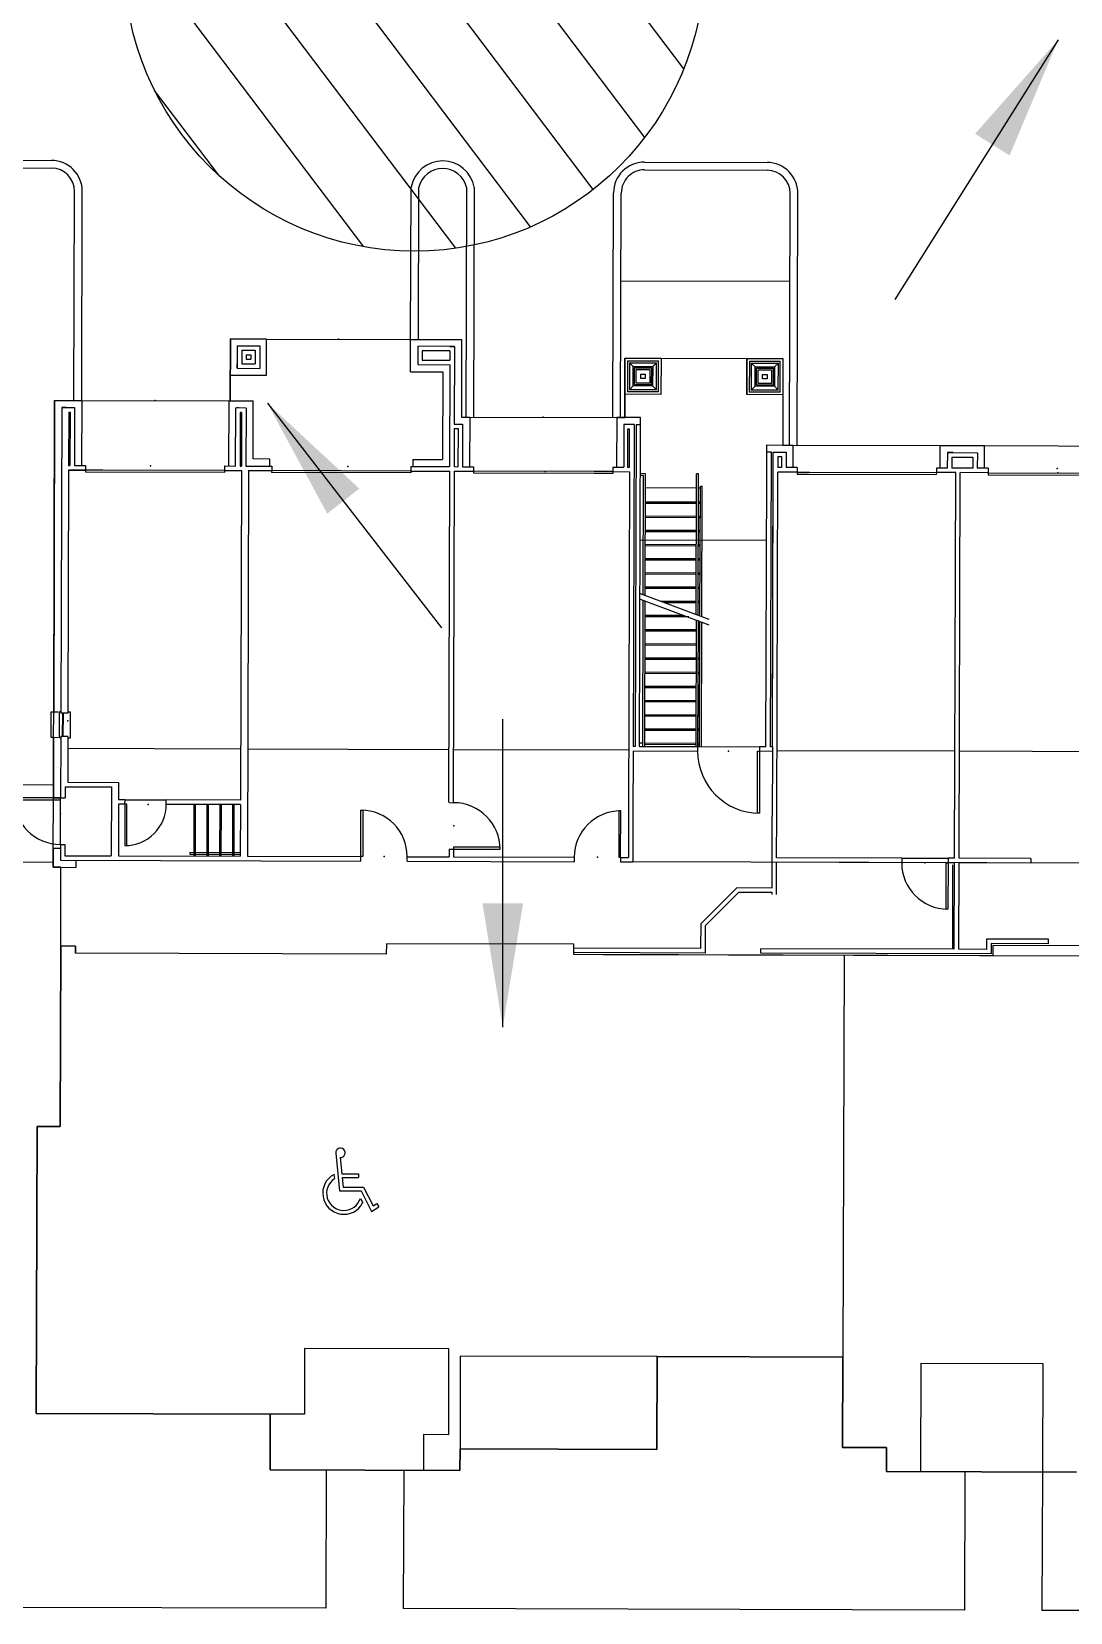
# Model space of a CAD drawing. Header units: feet. Extents: x 26064 to 27719, y 16802 to 28989.
# Drawn here: x 27156.3 to 27223.4, y 17467.3 to 17569.4 of the extents above; entities that cross this region are included whole.
import ezdxf

# ---------------------------------------------------------------- set-up
doc = ezdxf.new("R2010")
doc.units = ezdxf.units.FT
doc.header["$LTSCALE"] = 50
doc.header["$MEASUREMENT"] = 0
doc.header["$PDSIZE"] = -0.5
doc.linetypes.add('HIDDEN', pattern=[0.375, 0.25, -0.125])
for name, color, linetype in [('BUILDING-DOORS-EXT', 2, 'Continuous'), ('BUILDING-INTERIOR', 251, 'Continuous'), ('BUILDINGS', 5, 'Continuous'), ('CURB-B', 4, 'Continuous'), ('CURB-F', 32, 'Continuous'), ('INLET PROTECTION', 1, 'HIDDEN'), ('SD-STRUCTURE', 6, 'Continuous'), ('SIDEWALK', 9, 'Continuous')]:
    doc.layers.add(name, color=color, linetype=linetype)
doc.styles.add('ls80', font='simplex', dxfattribs={"oblique": 15, "height": 4})
doc.dimstyles.new('dim', dxfattribs={"dimtxt": 0.18, "dimasz": 0.16, "dimexe": 0.0625, "dimexo": 0.0625, "dimgap": 0.03, "dimtad": 3, "dimdec": 4, "dimzin": 0, "dimdsep": 46, "dimtxsty": 'ls80', "dimcen": 0.09, "dimclrd": 256, "dimclre": 256, "dimclrt": 256, "dimaunit": 1, "dimadec": 4, "dimazin": 0, "dimtfac": 1, "dimtdec": 4, "dimtofl": 0, "dimtmove": 2, "dimatfit": 3, "dimfxl": 0, "dimtolj": 1, "dimtzin": 0, "dimlwd": -1, "dimlwe": -1, "dimarcsym": 0})

# ---------------------------------------------------------------- blocks, each defined once
blk = doc.blocks.new('HCSYMBOL')
at = {"layer": 'BUILDING-INTERIOR', "ltscale": 3}
for p, q in [((-6.3, 30.9, -0.7), (-3.3, 1.7, -0.7)), ((-2.9, 27.7, -0.7), (-1.7, 15.1, -0.7)), ((-7.7, 14.5, -0.7), (-7.3, 11.3, -0.7)), ((-1.7, 15.1, -0.7), (11.2, 15.1, -0.7)), ((11.2, 15.1, -0.7), (11.2, 12.1, -0.7)), ((-3.3, 1.7, -0.7), (13.3, 1.7, -0.7)), ((-1.4, 12.1, -0.7), (-0.6, 4.7, -0.7)), ((-1.4, 12.1, -0.7), (11.2, 12.1, -0.7)), ((-0.6, 4.7, -0.7), (15.1, 4.7, -0.7)), ((13.3, 1.7, -0.7), (21.4, -14.2, -0.7)), ((15.1, 4.7, -0.7), (22.6, -9.9, -0.7)), ((12.8, -4, -0.7), (14.6, -7.6, -0.7)), ((21.4, -14.2, -0.7), (27.2, -10.6, -0.7)), ((22.6, -9.9, -0.7), (25.6, -8.1, -0.7)), ((25.6, -8.1, -0.7), (27.2, -10.6, -0.7))]:
    blk.add_line(p, q, dxfattribs=at)
for centre, radius, start, end in [((-2.7, 31.3, -0.7), 3.64, 264.2917, 185.7083), ((-2.7, 31.3, -0.7), 3.64, 264.2917, 185.7083), ((0, 0, -0.7), 16.4, 117.7581, 332.5132), ((0, 0, -0.7), 13.4, 123.044, 342.5456)]:
    blk.add_arc(centre, radius, start, end, dxfattribs=at)

msp = doc.modelspace()

# ---------------------------------------------------------------- hatches: boundary and pattern name
at = {"layer": 'INLET PROTECTION', "linetype": 'Continuous'}
h = msp.add_hatch(dxfattribs=at)
h.set_pattern_fill('ANSI31', scale=37.499998, angle=262.0889784, style=0)
h.set_pattern_definition([(307.088978, (51292.028, -5690.7387), (3.7392183, 2.82681806), [])])
edge = h.paths.add_edge_path()
edge.add_arc((27181.03979, 17573.98744), 18.75, 0, 360)

# ---------------------------------------------------------------- linework, layer by layer
at = {"layer": 'BUILDING-DOORS-EXT', "color": 7}
for p, q in [((27155.18116, 17519.81042), (27158.17995, 17519.80167)), ((27158.18032, 17519.92661), (27155.18153, 17519.93537))]:
    msp.add_line(p, q, dxfattribs=at)
msp.add_arc((27158.18032, 17519.92661), 2.9988, 179.8327778, 269.8327778, dxfattribs=at)
at = {"layer": 'BUILDING-INTERIOR', "color": 7, "ltscale": 12}
for p, q in [((27169.15172, 17547.2386), (27169.15853, 17549.57104)), ((27171.49096, 17549.56423), (27169.15853, 17549.57104)), ((27169.59458, 17549.13243), (27169.59033, 17547.67465)), ((27169.59458, 17549.13243), (27169.59415, 17548.98664)), ((27169.59458, 17549.13243), (27169.88615, 17549.13158)), ((27169.59458, 17549.13243), (27171.05235, 17549.12817)), ((27171.05235, 17549.12817), (27171.0481, 17547.6704)), ((27171.48415, 17547.23179), (27171.49096, 17549.56423)), ((27180.79381, 17547.45449), (27180.79989, 17549.53702)), ((27180.79989, 17549.53702), (27184.09023, 17549.52742)), ((27181.25677, 17549.09839), (27181.2533, 17547.91135)), ((27183.6309, 17549.09146), (27181.25677, 17549.09839)), ((27183.33935, 17549.09231), (27183.6309, 17549.09146)), ((27183.6309, 17549.09146), (27183.61627, 17544.07257)), ((27183.6309, 17549.09146), (27183.63005, 17548.79991)), ((27184.09023, 17549.52742), (27184.07565, 17544.52934)), ((27169.59033, 17547.67465), (27169.59118, 17547.96621)), ((27169.88528, 17548.84002), (27169.88273, 17547.96536)), ((27169.88273, 17547.96536), (27170.75739, 17547.96281)), ((27169.88528, 17548.84002), (27170.75994, 17548.83747)), ((27170.17599, 17548.54762), (27170.17514, 17548.25606)), ((27170.17514, 17548.25606), (27170.46669, 17548.25521)), ((27170.17599, 17548.54762), (27170.46754, 17548.54676)), ((27170.46754, 17548.54676), (27170.46669, 17548.25521)), ((27170.75994, 17548.83747), (27170.75739, 17547.96281)), ((27181.2533, 17547.91135), (27183.33588, 17547.90529)), ((27181.54747, 17548.80598), (27181.54571, 17548.20205)), ((27181.54571, 17548.20205), (27183.33673, 17548.19682)), ((27183.3385, 17548.80076), (27181.54747, 17548.80598)), ((27183.33588, 17547.90529), (27183.3167, 17541.32448)), ((27183.3385, 17548.80076), (27183.33673, 17548.19682)), ((27194.63857, 17545.99801), (27194.64538, 17548.33045)), ((27194.64538, 17548.33045), (27194.63857, 17545.99801)), ((27194.64538, 17548.33045), (27196.97781, 17548.32364)), ((27194.81149, 17548.16336), (27194.80566, 17546.16414)), ((27194.81149, 17548.16336), (27196.8107, 17548.15753)), ((27194.93608, 17548.03805), (27194.93098, 17546.28872)), ((27194.93608, 17548.03805), (27196.68541, 17548.03295)), ((27195.18526, 17547.78741), (27194.93608, 17548.03805)), ((27196.43478, 17547.78377), (27196.68541, 17548.03295)), ((27196.6803, 17546.28361), (27196.68541, 17548.03295)), ((27196.80489, 17546.1583), (27196.81073, 17548.15753)), ((27196.97781, 17548.32364), (27196.97101, 17545.99121)), ((27196.97781, 17548.32366), (27202.51739, 17548.30749)), ((27202.51058, 17545.97504), (27202.51739, 17548.30748)), ((27202.51739, 17548.30748), (27202.51058, 17545.97504)), ((27202.51739, 17548.30748), (27204.84982, 17548.30067)), ((27202.6835, 17548.14039), (27202.67767, 17546.14117)), ((27202.6835, 17548.14039), (27204.68271, 17548.13455)), ((27202.80809, 17548.01507), (27202.80298, 17546.26575)), ((27202.80809, 17548.01507), (27204.55742, 17548.00997)), ((27203.05726, 17547.76444), (27202.80809, 17548.01507)), ((27204.30678, 17547.76079), (27204.55742, 17548.00997)), ((27204.55231, 17546.26064), (27204.55742, 17548.00997)), ((27204.6769, 17546.13532), (27204.68273, 17548.13455)), ((27204.84982, 17548.30067), (27204.84301, 17545.96823)), ((27169.15172, 17547.2386), (27171.48415, 17547.23179)), ((27169.59033, 17547.67465), (27171.0481, 17547.6704)), ((27180.79381, 17547.45449), (27182.87632, 17547.44841)), ((27182.87632, 17547.44841), (27182.85979, 17541.78395)), ((27195.18161, 17546.53789), (27195.18526, 17547.78741)), ((27195.18526, 17547.78741), (27196.43478, 17547.78377)), ((27195.26515, 17546.62095), (27195.26831, 17547.70387)), ((27195.26831, 17547.70387), (27196.35123, 17547.70071)), ((27195.36958, 17546.72477), (27195.37214, 17547.59944)), ((27195.37214, 17547.59944), (27196.2468, 17547.59688)), ((27195.66199, 17547.01548), (27195.66284, 17547.30703)), ((27195.95354, 17547.01463), (27195.66199, 17547.01548)), ((27195.66284, 17547.30703), (27195.95439, 17547.30618)), ((27195.95439, 17547.30618), (27195.95354, 17547.01463)), ((27196.2468, 17547.59688), (27196.24425, 17546.72222)), ((27196.35123, 17547.70071), (27196.34807, 17546.61779)), ((27196.43478, 17547.78377), (27196.43113, 17546.53425)), ((27203.05362, 17546.51492), (27203.05726, 17547.76444)), ((27203.05726, 17547.76444), (27204.30678, 17547.76079)), ((27203.13716, 17546.59798), (27203.14032, 17547.68089)), ((27203.14032, 17547.68089), (27204.22324, 17547.67773)), ((27203.24159, 17546.7018), (27203.24414, 17547.57646)), ((27203.24414, 17547.57646), (27204.11881, 17547.57391)), ((27203.534, 17546.9925), (27203.53485, 17547.28406)), ((27203.82555, 17546.99165), (27203.534, 17546.9925)), ((27203.53485, 17547.28406), (27203.8264, 17547.28321)), ((27203.8264, 17547.28321), (27203.82555, 17546.99165)), ((27204.11881, 17547.57391), (27204.11626, 17546.69925)), ((27204.22324, 17547.67773), (27204.22008, 17546.59482)), ((27204.30678, 17547.76079), (27204.30314, 17546.51127)), ((27194.63857, 17545.99801), (27194.63419, 17544.49859)), ((27196.97101, 17545.99121), (27194.63857, 17545.99801)), ((27196.80489, 17546.1583), (27194.80566, 17546.16413)), ((27195.18161, 17546.53789), (27194.93098, 17546.28872)), ((27196.6803, 17546.28361), (27194.93098, 17546.28871)), ((27196.43113, 17546.53425), (27195.18161, 17546.53789)), ((27196.34807, 17546.61779), (27195.26515, 17546.62095)), ((27196.24425, 17546.72222), (27195.36958, 17546.72477)), ((27196.43113, 17546.53425), (27196.6803, 17546.28361)), ((27204.84301, 17545.96823), (27202.51058, 17545.97504)), ((27204.6769, 17546.13532), (27202.67767, 17546.14116)), ((27203.05362, 17546.51492), (27202.80298, 17546.26575)), ((27204.55231, 17546.26064), (27202.80298, 17546.26574)), ((27204.30314, 17546.51127), (27203.05362, 17546.51492)), ((27204.22008, 17546.59482), (27203.13716, 17546.59798)), ((27204.11626, 17546.69925), (27203.24159, 17546.7018)), ((27204.30314, 17546.51127), (27204.55231, 17546.26064)), ((27204.84301, 17545.96823), (27204.83353, 17542.7195)), ((27157.7958, 17545.14754), (27157.73843, 17525.48845)), ((27157.79714, 17545.6057), (27157.79058, 17543.35651)), ((27157.79714, 17545.6057), (27159.54643, 17545.6006)), ((27158.25396, 17545.14621), (27158.19634, 17525.40379)), ((27158.54554, 17545.14536), (27158.25386, 17545.14621)), ((27158.25396, 17545.14621), (27159.08698, 17545.14378)), ((27158.71129, 17544.85332), (27158.7012, 17541.3963)), ((27158.71129, 17544.85332), (27158.79457, 17544.85307)), ((27158.79457, 17544.85307), (27158.78448, 17541.39606)), ((27159.08698, 17545.14378), (27159.07603, 17541.39521)), ((27159.54643, 17545.6006), (27159.53415, 17541.39387)), ((27169.04249, 17545.57288), (27169.03021, 17541.36615)), ((27169.04249, 17545.57288), (27170.62542, 17545.56826)), ((27169.48837, 17541.36482), (27169.49931, 17545.11339)), ((27170.16593, 17545.11144), (27169.49931, 17545.11339)), ((27169.70787, 17545.11278), (27169.58286, 17545.11315)), ((27169.79002, 17544.82098), (27169.77993, 17541.36397)), ((27169.87352, 17544.82074), (27169.79002, 17544.82098)), ((27169.87352, 17544.82074), (27169.86343, 17541.36373)), ((27170.16593, 17545.11144), (27170.15499, 17541.36287)), ((27170.61448, 17541.81969), (27170.62542, 17545.56826)), ((27183.61626, 17544.07257), (27184.1577, 17544.07099)), ((27184.07565, 17544.52934), (27184.6172, 17544.52776)), ((27184.1577, 17544.07099), (27184.14968, 17541.32205)), ((27184.6172, 17544.52776), (27184.60784, 17541.32069)), ((27194.11355, 17544.50004), (27194.10419, 17541.29298)), ((27194.11357, 17544.50011), (27194.10421, 17541.29301)), ((27195.65465, 17544.49561), (27194.11357, 17544.50011)), ((27194.57039, 17544.04062), (27194.56239, 17541.29168)), ((27195.23682, 17544.03867), (27194.57039, 17544.04062)), ((27195.23682, 17544.03867), (27195.17617, 17523.2551)), ((27195.23682, 17544.03865), (27195.17617, 17523.2551)), ((27195.23683, 17544.03867), (27195.23598, 17543.74712)), ((27195.23683, 17544.03867), (27195.23682, 17544.03869)), ((27195.36174, 17544.03831), (27195.30112, 17523.25473)), ((27195.36174, 17544.03831), (27195.65332, 17544.03746)), ((27195.59269, 17523.25388), (27195.65332, 17544.03746)), ((27195.65332, 17544.03746), (27195.65465, 17544.49561)), ((27183.61542, 17543.78102), (27183.60825, 17541.32363)), ((27183.61541, 17543.78101), (27183.86531, 17543.78029)), ((27183.86531, 17543.78029), (27183.85809, 17541.3229)), ((27194.81945, 17543.74834), (27194.81228, 17541.29095)), ((27194.94441, 17543.74797), (27194.81945, 17543.74834)), ((27194.93724, 17541.29058), (27194.94441, 17543.74797)), ((27171.69741, 17541.81653), (27170.61448, 17541.81969)), ((27171.69607, 17541.35837), (27171.69741, 17541.81653)), ((27180.94386, 17541.78954), (27180.94252, 17541.33139)), ((27180.94386, 17541.78954), (27182.85979, 17541.78395)), ((27203.80775, 17540.88984), (27203.81176, 17542.26433)), ((27203.81176, 17542.26433), (27203.8131, 17542.7225)), ((27204.10331, 17542.26348), (27203.81176, 17542.26433)), ((27203.8131, 17542.7225), (27205.52043, 17542.71748)), ((27204.04779, 17523.2292), (27204.10331, 17542.26348)), ((27204.17274, 17523.22884), (27204.22826, 17542.26312)), ((27204.22826, 17542.26312), (27205.06094, 17542.26067)), ((27204.51898, 17541.97069), (27204.5169, 17541.26264)), ((27204.51898, 17541.97069), (27204.76853, 17541.96996)), ((27204.76853, 17541.96996), (27204.76647, 17541.26191)), ((27205.06094, 17542.26067), (27205.05802, 17541.26106)), ((27205.51618, 17541.25972), (27205.52043, 17542.71748)), ((27215.01266, 17541.23192), (27215.01699, 17542.68966)), ((27215.01699, 17542.68966), (27217.87002, 17542.68134)), ((27215.47381, 17542.23028), (27215.47089, 17541.23065)), ((27215.84867, 17542.22919), (27215.47381, 17542.23028)), ((27215.5571, 17542.23004), (27215.84867, 17542.22919)), ((27215.76451, 17541.93787), (27215.76245, 17541.2298)), ((27215.76451, 17541.93787), (27217.11829, 17541.93392)), ((27215.84867, 17542.22919), (27217.4107, 17542.22463)), ((27217.11829, 17541.93392), (27217.11623, 17541.22585)), ((27217.4107, 17542.22463), (27217.40778, 17541.225)), ((27217.86577, 17541.22359), (27217.87002, 17542.68134)), ((27158.70035, 17541.10474), (27158.6545, 17525.40246)), ((27158.70033, 17541.10475), (27159.78309, 17541.10159)), ((27160.9072, 17541.0983), (27158.70033, 17541.10474)), ((27158.7012, 17541.3963), (27158.78448, 17541.39606)), ((27159.07603, 17541.39521), (27159.78394, 17541.39314)), ((27159.78309, 17541.10159), (27159.78273, 17540.97664)), ((27168.77921, 17540.95038), (27159.78273, 17540.97664)), ((27159.78394, 17541.39314), (27159.78309, 17541.10159)), ((27168.77957, 17541.07533), (27159.78309, 17541.10159)), ((27168.77957, 17541.07533), (27168.77921, 17540.95038)), ((27168.78042, 17541.36689), (27168.77957, 17541.07533)), ((27168.77957, 17541.07533), (27169.86268, 17541.07217)), ((27168.78042, 17541.36689), (27169.48837, 17541.36482)), ((27169.77993, 17541.36397), (27169.86343, 17541.36373)), ((27169.86268, 17541.07217), (27169.80061, 17519.78869)), ((27170.15499, 17541.36287), (27171.82112, 17541.35801)), ((27170.32084, 17541.07083), (27170.24815, 17516.16375)), ((27170.32084, 17541.07083), (27171.82026, 17541.06646)), ((27171.82026, 17541.06646), (27171.8199, 17540.94151)), ((27180.81644, 17540.91525), (27171.8199, 17540.94151)), ((27171.82112, 17541.35801), (27171.82026, 17541.06646)), ((27180.81681, 17541.0402), (27171.82026, 17541.06646)), ((27180.81681, 17541.0402), (27180.81644, 17540.91525)), ((27180.81766, 17541.33175), (27180.81681, 17541.0402)), ((27180.81681, 17541.0402), (27183.31587, 17541.03293)), ((27180.81766, 17541.33175), (27183.3167, 17541.32448)), ((27183.31587, 17541.03293), (27183.25341, 17519.62448)), ((27183.60742, 17541.03208), (27183.54497, 17519.62363)), ((27183.60742, 17541.03208), (27184.85694, 17541.02843)), ((27183.60825, 17541.32363), (27183.85809, 17541.3229)), ((27184.14968, 17541.32205), (27184.85779, 17541.31998)), ((27184.85694, 17541.02843), (27184.85658, 17540.90348)), ((27192.65664, 17540.88071), (27184.85658, 17540.90348)), ((27184.85779, 17541.31998), (27184.85694, 17541.02843)), ((27192.657, 17541.00566), (27184.85694, 17541.02843)), ((27193.85239, 17540.87724), (27192.65664, 17540.88073)), ((27193.85275, 17541.00219), (27192.657, 17541.00568)), ((27193.85275, 17541.00219), (27193.85239, 17540.87724)), ((27193.8536, 17541.29375), (27193.85275, 17541.00219)), ((27193.85275, 17541.00219), (27194.9364, 17540.99903)), ((27193.8536, 17541.29375), (27194.56239, 17541.29168)), ((27194.81228, 17541.29095), (27194.93724, 17541.29058)), ((27194.9364, 17540.99903), (27194.87157, 17518.77831)), ((27195.85202, 17540.74654), (27195.64372, 17540.74715)), ((27195.97733, 17540.87113), (27195.64408, 17540.8721)), ((27195.82956, 17533.04985), (27195.85202, 17540.74654)), ((27195.95438, 17533.00211), (27195.97733, 17540.87113)), ((27199.24127, 17531.79228), (27199.26773, 17540.86153)), ((27199.39268, 17540.86116), (27199.26773, 17540.86153)), ((27199.36608, 17531.74453), (27199.39268, 17540.86116)), ((27203.75624, 17523.23006), (27203.80775, 17540.88984)), ((27204.17274, 17523.22884), (27204.22389, 17540.76366)), ((27204.45122, 17518.75035), (27204.51605, 17540.97109)), ((27205.76489, 17540.96744), (27204.51605, 17540.97109)), ((27204.76647, 17541.26191), (27204.5169, 17541.26264)), ((27205.76574, 17541.25899), (27205.05802, 17541.26106)), ((27205.76489, 17540.96744), (27205.76452, 17540.84249)), ((27205.76452, 17540.84249), (27206.54067, 17540.84022)), ((27205.76574, 17541.25899), (27205.76489, 17540.96744)), ((27205.76489, 17540.96744), (27206.56871, 17540.96509)), ((27206.54067, 17540.84021), (27214.76094, 17540.81621)), ((27206.54103, 17540.96516), (27214.7613, 17540.94117)), ((27214.7613, 17540.94117), (27214.76094, 17540.81621)), ((27214.76215, 17541.23272), (27214.7613, 17540.94117)), ((27216.01162, 17540.93752), (27214.7613, 17540.94117)), ((27215.47089, 17541.23065), (27214.76215, 17541.23272)), ((27217.11623, 17541.22585), (27215.76245, 17541.2298)), ((27215.93895, 17516.03043), (27216.01162, 17540.93752)), ((27216.23051, 17516.02957), (27216.30319, 17540.93667)), ((27218.11435, 17540.93138), (27216.30317, 17540.93667)), ((27218.1152, 17541.22293), (27217.40778, 17541.225)), ((27218.11435, 17540.93138), (27218.11399, 17540.80643)), ((27218.11399, 17540.80643), (27227.11053, 17540.78017)), ((27218.1152, 17541.22293), (27218.11435, 17540.93138)), ((27218.11435, 17540.93138), (27227.11089, 17540.90512)), ((27199.26506, 17539.94521), (27195.97466, 17539.95482)), ((27199.51496, 17539.94448), (27199.39001, 17539.94485)), ((27199.4909, 17531.69679), (27199.51532, 17540.06944)), ((27199.51532, 17540.06944), (27199.64028, 17540.06907)), ((27199.61572, 17531.64904), (27199.64028, 17540.06907)), ((27199.26239, 17539.0289), (27195.97198, 17539.0385)), ((27199.51228, 17539.02817), (27199.38734, 17539.02854)), ((27199.25971, 17538.11259), (27195.96931, 17538.12219)), ((27199.50961, 17538.11186), (27199.38466, 17538.11222)), ((27199.25704, 17537.19627), (27195.96663, 17537.20587)), ((27199.50694, 17537.19554), (27199.38199, 17537.19591)), ((27199.25436, 17536.27996), (27195.96396, 17536.28956)), ((27199.50426, 17536.27923), (27199.37931, 17536.27959)), ((27199.25169, 17535.36364), (27195.96129, 17535.37324)), ((27199.50159, 17535.36291), (27199.37665, 17535.36328)), ((27199.24902, 17534.44733), (27195.95861, 17534.45693)), ((27199.49892, 17534.4466), (27199.37397, 17534.44696)), ((27199.24634, 17533.53101), (27195.95594, 17533.54062)), ((27199.24367, 17532.6147), (27196.94968, 17532.62139)), ((27199.49358, 17532.61397), (27199.36862, 17532.61433)), ((27199.49624, 17533.53028), (27199.3713, 17533.53065)), ((27157.56696, 17523.82291), (27157.57183, 17525.48893)), ((27157.57183, 17525.48893), (27157.73843, 17525.48845)), ((27157.73843, 17525.48845), (27158.02998, 17525.4876)), ((27158.10842, 17523.82131), (27158.11328, 17525.48734)), ((27158.19659, 17525.48709), (27158.11328, 17525.48734)), ((27158.65474, 17525.48576), (27158.82135, 17525.48527)), ((27158.81648, 17523.81924), (27158.82135, 17525.48527)), ((27158.6545, 17525.40246), (27158.19634, 17525.40379)), ((27158.31692, 17523.904), (27158.32129, 17525.40343)), ((27158.35857, 17523.90388), (27158.36294, 17525.40331)), ((27157.73357, 17523.82242), (27157.56696, 17523.82291)), ((27157.73357, 17523.82242), (27157.72214, 17519.90727)), ((27158.02512, 17523.82157), (27157.73357, 17523.82242)), ((27158.19172, 17523.82107), (27158.10842, 17523.82131)), ((27158.19199, 17523.90437), (27158.18038, 17519.92661)), ((27158.65012, 17523.90303), (27158.19197, 17523.90437)), ((27158.65012, 17523.90303), (27158.64149, 17520.94583)), ((27158.64988, 17523.81973), (27158.81648, 17523.81924)), ((27169.8102, 17523.07908), (27158.6478, 17523.11166)), ((27183.26337, 17523.03984), (27170.26832, 17523.07775)), ((27194.8839, 17523.00592), (27183.55493, 17523.03899)), ((27195.17532, 17522.96354), (27195.1631, 17518.77746)), ((27195.17532, 17522.96354), (27199.34047, 17522.95139)), ((27195.30112, 17523.25473), (27195.17617, 17523.2551)), ((27195.59267, 17523.25388), (27199.34132, 17523.24294)), ((27199.34132, 17523.24294), (27199.34047, 17522.95139)), ((27199.34127, 17523.24294), (27203.33976, 17523.23127)), ((27199.34132, 17523.24294), (27199.34132, 17523.24294)), ((27203.2023, 17518.94162), (27203.21397, 17522.94008)), ((27203.21397, 17522.94008), (27203.33892, 17522.93972)), ((27203.33892, 17522.93972), (27203.32725, 17518.94125)), ((27203.33976, 17523.23127), (27203.33891, 17522.93972)), ((27204.17191, 17522.93729), (27203.33891, 17522.93972)), ((27203.75624, 17523.23006), (27203.33976, 17523.23127)), ((27203.33976, 17523.23127), (27203.33976, 17523.23127)), ((27204.17274, 17523.22884), (27204.04779, 17523.2292)), ((27204.17191, 17522.93729), (27204.15969, 17518.7512)), ((27204.17274, 17523.22884), (27204.17189, 17522.93729)), ((27215.95912, 17522.94444), (27204.46355, 17522.97797)), ((27228.87082, 17522.90675), (27216.25068, 17522.94358)), ((27158.47404, 17520.65476), (27158.47191, 17519.92576)), ((27158.47404, 17520.65476), (27161.47289, 17520.64601)), ((27158.64149, 17520.94583), (27161.93189, 17520.93623)), ((27161.47289, 17520.64601), (27161.45988, 17516.1894)), ((27161.93189, 17520.93623), (27161.92861, 17519.81168)), ((27158.1803, 17519.90593), (27157.72214, 17519.90727)), ((27158.17163, 17516.92777), (27158.18038, 17519.92662)), ((27158.18001, 17519.80166), (27158.18038, 17519.92661)), ((27158.18038, 17519.92661), (27158.47191, 17519.92576)), ((27161.92776, 17519.52012), (27161.91804, 17516.18806)), ((27162.34429, 17519.51891), (27161.92776, 17519.52012)), ((27162.34514, 17519.81046), (27161.92861, 17519.81168)), ((27162.34429, 17519.51891), (27162.33651, 17516.85327)), ((27162.34429, 17519.51891), (27162.34514, 17519.81046)), ((27162.46924, 17519.51854), (27162.34429, 17519.51891)), ((27162.34514, 17519.81046), (27165.01078, 17519.80267)), ((27162.46146, 17516.8529), (27162.46924, 17519.51854)), ((27165.00993, 17519.51112), (27165.01078, 17519.80267)), ((27169.79976, 17519.49713), (27165.00993, 17519.51112)), ((27169.80061, 17519.78869), (27165.01078, 17519.80267)), ((27166.80089, 17519.50589), (27166.79116, 17516.17383)), ((27167.6339, 17519.50346), (27167.62418, 17516.1714)), ((27168.46691, 17519.50103), (27168.45719, 17516.16897)), ((27169.29993, 17519.4986), (27169.2902, 17516.16654)), ((27169.79976, 17519.49713), (27169.79001, 17516.16509)), ((27183.29507, 17519.62436), (27183.58662, 17519.62351)), ((27177.57869, 17516.14236), (27177.58745, 17519.1412)), ((27177.58745, 17519.1412), (27177.7124, 17519.14084)), ((27177.7124, 17519.14084), (27177.70365, 17516.14199)), ((27194.24772, 17519.09259), (27194.23897, 17516.09374)), ((27194.37267, 17519.09223), (27194.24772, 17519.09259)), ((27194.36392, 17516.09338), (27194.37267, 17519.09223)), ((27194.87156, 17518.77831), (27194.86373, 17516.09193)), ((27195.1631, 17518.77746), (27195.15441, 17515.79952)), ((27203.32725, 17518.94125), (27203.2023, 17518.94162)), ((27204.14611, 17514.10712), (27204.15968, 17518.7512)), ((27204.44338, 17516.06396), (27204.45122, 17518.75035)), ((27157.71266, 17516.65852), (27157.70913, 17515.45063)), ((27158.17081, 17516.65718), (27157.71266, 17516.65852)), ((27158.17162, 17516.92777), (27158.16865, 17515.90745)), ((27158.17162, 17516.92777), (27158.46318, 17516.92692)), ((27158.46318, 17516.92692), (27158.46105, 17516.19815)), ((27162.33651, 17516.85327), (27162.46146, 17516.8529)), ((27166.54199, 17516.42448), (27166.54162, 17516.29952)), ((27166.54162, 17516.29952), (27169.79038, 17516.29004)), ((27166.54199, 17516.42448), (27169.79074, 17516.41499)), ((27183.28631, 17516.62551), (27183.28485, 17516.1257)), ((27183.28631, 17516.62551), (27183.57787, 17516.62466)), ((27183.57787, 17516.62466), (27183.57641, 17516.12485)), ((27183.57823, 17516.74961), (27183.57787, 17516.62466)), ((27183.57787, 17516.62466), (27186.57671, 17516.61593)), ((27186.57708, 17516.74088), (27183.57823, 17516.74961)), ((27186.57671, 17516.61593), (27186.57708, 17516.74088)), ((27157.70913, 17515.45063), (27159.1669, 17515.44637)), ((27158.16865, 17515.90745), (27177.57784, 17515.8508)), ((27158.19414, 17510.36774), (27158.20899, 17515.44917)), ((27158.46105, 17516.19815), (27161.45988, 17516.1894)), ((27159.16824, 17515.90449), (27159.1669, 17515.44637)), ((27161.91804, 17516.18806), (27169.79001, 17516.16509)), ((27170.24815, 17516.16375), (27177.57869, 17516.14236)), ((27177.57784, 17515.8508), (27177.57869, 17516.14236)), ((27177.70365, 17516.14199), (27177.57869, 17516.14236)), ((27180.57669, 17515.84205), (27180.57754, 17516.1336)), ((27180.57669, 17515.84205), (27191.36422, 17515.81059)), ((27180.57754, 17516.1336), (27183.28485, 17516.1257)), ((27183.57641, 17516.12485), (27191.36507, 17516.10214)), ((27191.36507, 17516.10214), (27191.36422, 17515.81058)), ((27194.23897, 17516.09374), (27194.36392, 17516.09338)), ((27194.36392, 17516.09339), (27194.36307, 17515.80183)), ((27194.36307, 17515.80183), (27195.15441, 17515.79952)), ((27194.36392, 17516.09339), (27194.86373, 17516.09193)), ((27356.50907, 17515.32868), (27195.1544, 17515.79952)), ((27204.43644, 17513.68976), (27204.44253, 17515.77241)), ((27212.52274, 17515.74884), (27204.44253, 17515.7724)), ((27212.52359, 17516.04039), (27204.44338, 17516.06396)), ((27212.52359, 17516.04039), (27212.52274, 17515.74884)), ((27212.52359, 17516.04039), (27215.52244, 17516.03164)), ((27215.38789, 17512.7416), (27215.39664, 17515.74045)), ((27215.39664, 17515.74045), (27215.52159, 17515.74009)), ((27215.52159, 17515.74009), (27215.51284, 17512.74124)), ((27215.52244, 17516.03164), (27215.52159, 17515.74009)), ((27215.9381, 17515.73887), (27215.52159, 17515.74009)), ((27215.93895, 17516.03043), (27215.52244, 17516.03164)), ((27215.81276, 17515.61426), (27215.79684, 17510.15804)), ((27215.92181, 17510.15767), (27215.9381, 17515.73887)), ((27216.21337, 17510.15682), (27216.22966, 17515.73802)), ((27220.87371, 17515.72447), (27216.22966, 17515.73802)), ((27220.87456, 17516.01602), (27216.23051, 17516.02958)), ((27220.87456, 17516.01602), (27220.87371, 17515.72447)), ((27199.55782, 17511.81519), (27201.86985, 17514.11376)), ((27199.84902, 17511.69357), (27201.98976, 17513.82186)), ((27204.14611, 17514.10712), (27201.86985, 17514.11376)), ((27204.14526, 17513.81557), (27201.98976, 17513.82186)), ((27204.14489, 17513.69061), (27204.14526, 17513.81557)), ((27215.51284, 17512.74124), (27215.38789, 17512.7416)), ((27199.55312, 17510.20552), (27199.55782, 17511.81519)), ((27199.84382, 17509.91311), (27199.84902, 17511.69357)), ((27158.19414, 17510.36774), (27159.15207, 17510.36495)), ((27159.15207, 17510.36495), (27159.15074, 17509.9068)), ((27199.55312, 17510.20552), (27191.34794, 17510.22947)), ((27203.42576, 17509.90257), (27203.42661, 17510.19414)), ((27215.92181, 17510.15767), (27203.42661, 17510.19414)), ((27218.00435, 17510.15159), (27216.21337, 17510.15682)), ((27218.00629, 17510.818), (27218.00435, 17510.15159)), ((27222.00475, 17510.80633), (27218.00629, 17510.818)), ((27218.29699, 17510.5256), (27218.29505, 17509.85919)), ((27222.0039, 17510.51478), (27218.29699, 17510.5256)), ((27222.0039, 17510.51478), (27222.00475, 17510.80633)), ((27199.84382, 17509.91311), (27191.34709, 17509.93791)), ((27248.53305, 17509.64601), (27193.221, 17509.80742)), ((27218.29505, 17509.85919), (27203.42576, 17509.90257)), ((27208.79835, 17509.76208), (27208.72262, 17483.81368)), ((27173.94566, 17484.37332), (27173.93326, 17480.12496)), ((27183.27541, 17484.34609), (27173.94566, 17484.37332)), ((27183.2593, 17478.82739), (27183.27541, 17484.34609)), ((27196.72723, 17483.84868), (27184.00295, 17483.88581)), ((27184.00295, 17483.88581), (27184.00628, 17477.88805)), ((27208.7056, 17477.98258), (27208.72262, 17483.81368)), ((27213.76125, 17483.4241), (27213.74083, 17476.4268)), ((27213.76125, 17483.4241), (27221.63323, 17483.40113)), ((27221.63323, 17483.40113), (27221.61281, 17476.40382)), ((27173.93326, 17480.12496), (27171.67892, 17480.13154)), ((27181.64894, 17476.49963), (27181.65574, 17478.83207)), ((27181.65574, 17478.83207), (27183.2593, 17478.82739)), ((27211.53785, 17477.97431), (27208.7056, 17477.98258))]:
    msp.add_line(p, q, dxfattribs=at)
at = {"layer": 'BUILDING-INTERIOR', "color": 7, "ltscale": 6}
for p, q in [((27159.78273, 17540.97664), (27159.78273, 17540.97664)), ((27168.77921, 17540.95038), (27159.78273, 17540.97664)), ((27168.77921, 17540.95038), (27168.77921, 17540.95038)), ((27171.8199, 17540.94151), (27171.8199, 17540.94151)), ((27180.81644, 17540.91525), (27171.8199, 17540.94151)), ((27180.81644, 17540.91525), (27180.81644, 17540.91525)), ((27184.85658, 17540.90348), (27184.85658, 17540.90348)), ((27192.65664, 17540.88071), (27184.85658, 17540.90348)), ((27193.85239, 17540.87724), (27193.85239, 17540.87724)), ((27205.76452, 17540.84249), (27205.76452, 17540.84249)), ((27206.54067, 17540.84021), (27214.76094, 17540.81621)), ((27214.76094, 17540.81621), (27214.76094, 17540.81621)), ((27218.11399, 17540.80643), (27218.11399, 17540.80643)), ((27218.11399, 17540.80643), (27227.11053, 17540.78017)), ((27203.79511, 17536.55825), (27195.63168, 17536.58206)), ((27195.80097, 17523.25327), (27195.82852, 17532.6935)), ((27195.92592, 17523.25291), (27195.95334, 17532.64575)), ((27198.42383, 17531.70077), (27195.9506, 17531.70799)), ((27199.23832, 17530.78207), (27195.94792, 17530.79167)), ((27199.24023, 17531.43592), (27199.21632, 17523.24331)), ((27199.36504, 17531.38818), (27199.34127, 17523.24294)), ((27199.48823, 17530.78134), (27199.36327, 17530.7817)), ((27199.46622, 17523.24258), (27199.48972, 17531.29306)), ((27199.59117, 17523.24221), (27199.61468, 17531.29269)), ((27199.23565, 17529.86576), (27195.94525, 17529.87536)), ((27199.48556, 17529.86503), (27199.3606, 17529.86539)), ((27199.23297, 17528.94944), (27195.94258, 17528.95904)), ((27199.48288, 17528.94871), (27199.35792, 17528.94908)), ((27199.2303, 17528.03313), (27195.9399, 17528.04273)), ((27199.4802, 17528.0324), (27199.35525, 17528.03277)), ((27199.22762, 17527.11681), (27195.93722, 17527.12642)), ((27199.47753, 17527.11608), (27199.35257, 17527.11645)), ((27199.22495, 17526.2005), (27195.93455, 17526.21011)), ((27199.47485, 17526.19977), (27199.3499, 17526.20014)), ((27199.22228, 17525.28419), (27195.93187, 17525.29379)), ((27199.47218, 17525.28346), (27199.34722, 17525.28382)), ((27195.80157, 17523.46152), (27195.59332, 17523.46213)), ((27199.21693, 17523.45156), (27195.92652, 17523.46116)), ((27199.2196, 17524.36787), (27195.9292, 17524.37748)), ((27199.46683, 17523.45083), (27199.34187, 17523.4512)), ((27199.4695, 17524.36715), (27199.34455, 17524.36751))]:
    msp.add_line(p, q, dxfattribs=at)
at = {"layer": 'BUILDING-INTERIOR', "color": 7, "ltscale": 4}
for p, q in [((27199.26214, 17538.9456), (27195.97174, 17538.9552)), ((27199.51204, 17538.94487), (27199.38709, 17538.94523)), ((27199.25947, 17538.02928), (27195.96907, 17538.03889)), ((27199.50937, 17538.02855), (27199.38442, 17538.02892)), ((27199.25679, 17537.11297), (27195.96639, 17537.12257)), ((27199.50669, 17537.11224), (27199.38175, 17537.1126)), ((27199.25412, 17536.19666), (27195.96372, 17536.20626)), ((27199.50402, 17536.19593), (27199.37907, 17536.19629)), ((27199.25145, 17535.28034), (27195.96104, 17535.28994)), ((27199.50135, 17535.27961), (27199.3764, 17535.27998)), ((27199.24878, 17534.36403), (27195.95837, 17534.37363)), ((27199.49867, 17534.3633), (27199.37373, 17534.36366)), ((27199.2461, 17533.44771), (27195.9557, 17533.45731)), ((27199.49601, 17533.44698), (27199.37105, 17533.44735)), ((27198.76825, 17531.61646), (27195.95036, 17531.62469)), ((27199.24343, 17532.5314), (27197.16914, 17532.53745)), ((27199.49334, 17532.53067), (27199.36838, 17532.53103)), ((27199.23808, 17530.69877), (27195.94768, 17530.70837)), ((27199.48799, 17530.69804), (27199.36303, 17530.6984)), ((27199.2354, 17529.78245), (27195.94501, 17529.79206)), ((27199.48531, 17529.78172), (27199.36036, 17529.78209)), ((27199.23273, 17528.86614), (27195.94233, 17528.87574)), ((27199.48264, 17528.86541), (27199.35768, 17528.86577)), ((27199.23006, 17527.94983), (27195.93965, 17527.95943)), ((27199.47996, 17527.9491), (27199.355, 17527.94946)), ((27199.22738, 17527.03351), (27195.93698, 17527.04311)), ((27199.47728, 17527.03278), (27199.35233, 17527.03315)), ((27199.22471, 17526.1172), (27195.9343, 17526.1268)), ((27199.47461, 17526.11647), (27199.34965, 17526.11683)), ((27199.22203, 17525.20088), (27195.93163, 17525.21048)), ((27199.47194, 17525.20015), (27199.34698, 17525.20052)), ((27199.21668, 17523.36825), (27195.92628, 17523.37786)), ((27199.21936, 17524.28457), (27195.92896, 17524.29417)), ((27199.46659, 17523.36752), (27199.34163, 17523.36789)), ((27199.46926, 17524.28384), (27199.3443, 17524.2842)), ((27166.88419, 17519.50565), (27166.87446, 17516.17359)), ((27167.7172, 17519.50322), (27167.70748, 17516.17116)), ((27168.55022, 17519.50079), (27168.54049, 17516.16873)), ((27169.38323, 17519.49836), (27169.3735, 17516.16629))]:
    msp.add_line(p, q, dxfattribs=at)
at = {"layer": 'BUILDING-INTERIOR', "color": 7, "ltscale": 48}
for p, q in [((27195.6205, 17532.77306), (27200.07233, 17531.11764)), ((27195.62154, 17533.12942), (27200.07337, 17531.47399))]:
    msp.add_line(p, q, dxfattribs=at)
at = {"layer": 'BUILDING-INTERIOR', "color": 7, "ltscale": 12}
msp.add_lwpolyline([(27228.41776, 17510.37118), (27218.4216, 17510.40036), (27218.41965, 17509.73395), (27191.34672, 17509.81296), (27191.34867, 17510.47937), (27179.22834, 17510.51474), (27179.22639, 17509.84833), (27159.15074, 17509.9068), (27159.15207, 17510.36495), (27158.19414, 17510.36788), (27158.1601, 17498.70569), (27156.66068, 17498.71007), (27156.60658, 17480.17553), (27171.72577, 17480.1314), (27171.71526, 17476.52862), (27183.98138, 17476.49282), (27184.00628, 17477.88805), (27196.70972, 17477.85098), (27196.72723, 17483.84868), (27208.72262, 17483.81368), (27208.7056, 17477.98258), (27211.53785, 17477.97431), (27211.53335, 17476.43323), (27223.82029, 17476.39738)], dxfattribs=at)
for centre, radius, start, end in [((27203.33892, 17522.93972), 3.99848, 179.8327778, 269.8327778), ((27162.34429, 17519.51892), 2.66565, 269.8327778, 359.8333778), ((27183.57787, 17516.62466), 2.99886, 359.8331668, 89.8327778), ((27177.57869, 17516.14236), 2.99886, 359.8327778, 89.8327778), ((27194.36392, 17516.09338), 2.99886, 89.8327778, 179.8326778), ((27215.52159, 17515.74009), 2.99886, 179.8327778, 269.8327778)]:
    msp.add_arc(centre, radius, start, end, dxfattribs=at)
for p in [(27176.14542, 17549.55063, 1), (27164.29446, 17545.58674, 1), (27189.36534, 17544.5139, 1), (27163.99016, 17541.38099, 1), (27176.73612, 17541.34379, 1), (27189.4809, 17541.01494, 1), (27222.57186, 17541.20999, 1), (27222.61309, 17540.91817, 1), (27158.65308, 17524.90275, 1), (27201.33969, 17522.94555, 1), (27163.84373, 17519.51465, 1), (27158.17748, 17518.92712, 1), (27183.58226, 17518.12419, 1), (27179.07814, 17516.13807, 1), (27192.86436, 17516.09784, 1), (27212.56441, 17515.7488, 1), (27214.02219, 17515.74455, 1)]:
    msp.add_point(p, dxfattribs=at)
at = {"layer": 'BUILDINGS', "color": 7, "flags": 128}
msp.add_lwpolyline([(27223.82029, 17476.39738), (27211.53335, 17476.43323), (27211.53785, 17477.97431), (27208.7056, 17477.98258), (27208.72262, 17483.81368), (27196.72723, 17483.84868), (27196.70972, 17477.85098), (27184.00628, 17477.88805), (27183.98138, 17476.49282), (27171.71526, 17476.52862), (27171.72577, 17480.1314), (27156.60658, 17480.17553), (27156.66068, 17498.71007), (27158.1601, 17498.70569), (27158.19414, 17510.36774), (27158.20899, 17515.44917), (27157.70913, 17515.45063), (27157.71266, 17516.65852), (27157.72214, 17519.90727), (27157.73357, 17523.82242), (27157.73843, 17525.48845), (27157.79714, 17545.6057), (27159.54643, 17545.6006), (27169.14686, 17545.57258), (27169.15853, 17549.57104), (27171.49096, 17549.56423), (27180.79989, 17549.53702), (27184.09023, 17549.52742), (27184.07565, 17544.52934), (27184.6172, 17544.52776), (27194.11355, 17544.50004), (27194.63419, 17544.49859), (27194.64538, 17548.33045), (27204.84982, 17548.30067), (27204.84301, 17545.96823), (27204.83353, 17542.7195), (27205.52043, 17542.71748), (27215.01699, 17542.68966), (27217.87002, 17542.68134), (27227.36637, 17542.65362)], dxfattribs=at)
msp.add_lwpolyline([(27169.15853, 17549.57104), (27169.14686, 17545.57258)], close=True, dxfattribs=at)
at = {"layer": 'CURB-B', "color": 7, "flags": 128}
for points in [[(27151.36421, 17560.62223), (27157.59021, 17560.60406)], [(27195.91045, 17560.49209), (27203.8226, 17560.46471)], [(27159.04643, 17545.60206), (27159.08583, 17559.09968)], [(27181.29995, 17549.53556), (27181.32869, 17559.38263)], [(27184.4105, 17559.38072), (27184.36715, 17544.52849)], [(27194.36296, 17544.49935), (27194.40527, 17558.99648)], [(27205.27, 17542.71822), (27205.3174, 17558.96034)]]:
    msp.add_lwpolyline(points, dxfattribs=at)
for points in [[(27159.08583, 17559.09968, 0.414213562), (27157.59021, 17560.60406)], [(27184.4105, 17559.38072, 0.776187065), (27181.32862, 17559.38237)], [(27195.91045, 17560.49209, 0.414372293), (27194.40527, 17558.99648)], [(27205.3174, 17558.96034, 0.41405485), (27203.8226, 17560.46471)]]:
    msp.add_lwpolyline(points, format="xyb", dxfattribs=at)
at = {"layer": 'CURB-F', "color": 7}
for p, q in [((27151.36567, 17561.12223), (27157.59167, 17561.10405)), ((27195.9111, 17560.99222), (27203.82326, 17560.96912)), ((27159.54643, 17545.6006), (27159.58582, 17559.09823)), ((27180.79995, 17549.53702), (27180.82869, 17559.38272)), ((27184.91047, 17559.37046), (27184.86715, 17544.52703)), ((27193.86296, 17544.50078), (27193.90527, 17558.99806)), ((27205.76999, 17542.71675), (27205.81741, 17558.96329))]:
    msp.add_line(p, q, dxfattribs=at)
for centre, radius, start, end in [((27157.58583, 17559.10406), 2, 359.8327778, 89.8327778), ((27182.86841, 17558.98661), 2.07783, 10.6457473, 169.0198094), ((27195.90526, 17558.99222), 2, 89.8327778, 179.8327778), ((27203.81742, 17558.96913), 2, 359.8327778, 89.8327778)]:
    msp.add_arc(centre, radius, start, end, dxfattribs=at)
at = {"layer": 'INLET PROTECTION', "color": 7, "linetype": 'Continuous'}
msp.add_circle((27181.03979, 17573.98744), 18.75, dxfattribs=at)
at = {"layer": 'SIDEWALK', "color": 7}
for p, q in [((27194.38874, 17553.33122), (27205.30088, 17553.29937)), ((27153.72471, 17520.79456), (27157.72469, 17520.78288)), ((27153.71012, 17515.79458), (27157.7101, 17515.7829)), ((27175.34833, 17476.51802), (27175.32229, 17467.59565)), ((27180.34831, 17476.50342), (27180.32227, 17467.58105)), ((27216.61283, 17476.41841), (27216.58673, 17467.47521)), ((27221.61281, 17476.40382), (27221.58671, 17467.46062)), ((27175.32229, 17467.59565), (27151.59571, 17467.66489)), ((27216.58673, 17467.47521), (27180.32227, 17467.58105)), ((27265.81971, 17467.33152), (27221.58671, 17467.46062))]:
    msp.add_line(p, q, dxfattribs=at)

# ---------------------------------------------------------------- block references
at = {"layer": 'BUILDING-INTERIOR', "color": 7, "ltscale": 0.03125, "xscale": 0.08330166900123004, "yscale": 0.08330166900123004}
msp.add_blockref('HCSYMBOL', (27176.48658, 17494.4044, -0.76764), dxfattribs=at)

# ---------------------------------------------------------------- leaders
at = {"layer": 'SD-STRUCTURE', "color": 7}
for points, override in [([(27222.6391, 17568.89328), (27212.0825, 17552.12135)], {"dimscale": 50, "dimgap": 0.03, "dimtad": 0, "dimpost": "'"}), ([(27171.54427, 17545.42013), (27182.78913, 17530.92108)], {"dimscale": 50, "dimgap": 0.03, "dimtad": 0, "dimpost": "'"}), ([(27186.75052, 17505.12682), (27186.75052, 17525.00705)], {"dimscale": 50, "dimtad": 0, "dimpost": "'"})]:
    msp.add_leader(points, dimstyle='dim', override=override, dxfattribs=at)

doc.saveas('drawing.dxf')
